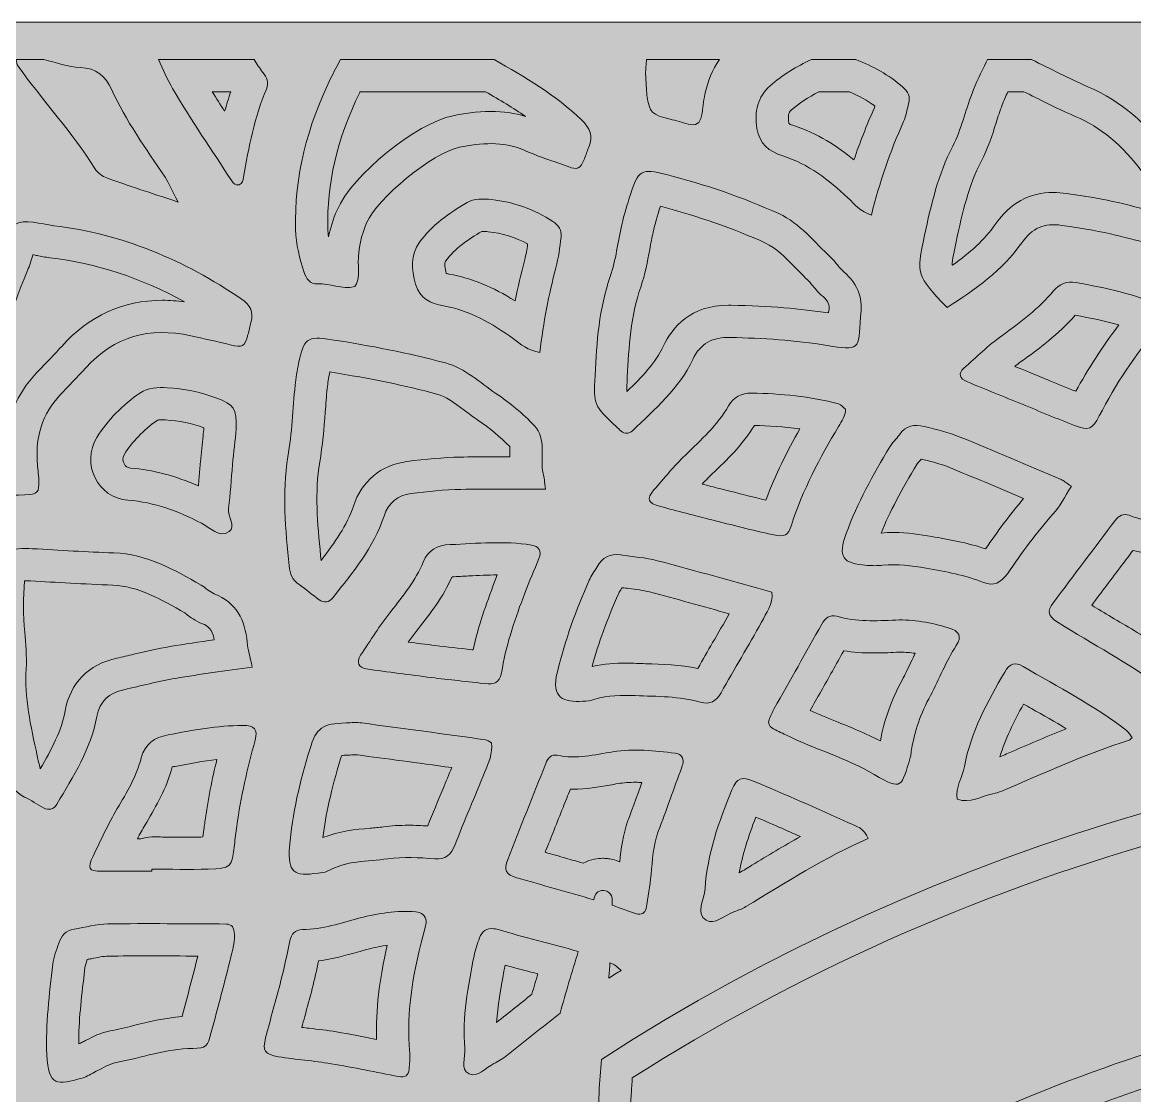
# Model space of a CAD drawing. Extents: x 140 to 2861, y -2860 to -140.
# Drawn here: x 651 to 1202, y -672 to -140 of the extents above; entities that cross this region are included whole.
import ezdxf

# ---------------------------------------------------------------- set-up
doc = ezdxf.new("R2010")
doc.units = 0
doc.header["$MEASUREMENT"] = 0
doc.layers.add('Layer 1', color=7, linetype='Continuous')

# ---------------------------------------------------------------- blocks, each defined once
blk = doc.blocks.new('block 3')
at = {"layer": 'Layer 1', "lineweight": 0}
blk.add_lwpolyline([(140.32, -139.6), (140.32, -2859.85), (2860.58, -2859.85), (2860.58, -139.6), (140.32, -139.6)], dxfattribs=at)
for points, knots in [([(744.94, -174.1), (744.94, -174.1), (754.14, -174.1), (754.14, -174.1), (753, -177.31), (751.99, -180.54), (751.07, -183.75), (749, -180.55), (746.95, -177.33), (744.94, -174.1)], [0, 0, 0, 0, 1, 1, 1, 2, 2, 2, 3, 3, 3, 3]), ([(818.22, -174.1), (818.22, -174.1), (880.47, -174.1), (880.47, -174.1), (887.51, -178.14), (894.16, -182.09), (900.35, -186.31), (894.95, -184.64), (889.28, -183.82), (883.14, -183.82), (876.01, -183.82), (869.38, -184.95), (864.4, -185.94), (846.08, -189.57), (814.32, -215.4), (806.8, -232.78), (804.9, -237.16), (803.5, -241.58), (802.59, -246.01), (802.41, -244.68), (802.29, -243.34), (802.25, -241.99), (801.61, -219.87), (806.77, -197.79), (818.04, -174.47), (818.1, -174.34), (818.16, -174.22), (818.22, -174.1)], [0, 0, 0, 0, 1, 1, 1, 2, 2, 2, 3, 3, 3, 4, 4, 4, 5, 5, 5, 6, 6, 6, 7, 7, 7, 8, 8, 8, 9, 9, 9, 9]), ([(1060.98, -174.1), (1065.94, -176.21), (1070.04, -178.5), (1073.57, -181.13), (1073.44, -181.66), (1073.32, -182.12), (1073.24, -182.33), (1069.46, -190.73), (1066.09, -199.28), (1063.17, -207.91), (1055.19, -201.29), (1045.2, -194.64), (1032.82, -190.69), (1031.79, -190.37), (1031.19, -190.07), (1030.89, -189.9), (1030.88, -189.86), (1030.87, -189.82), (1030.87, -189.78), (1030.11, -184.93), (1031.48, -183.72), (1032.21, -183.08), (1035.96, -179.78), (1040.41, -176.83), (1045.76, -174.1), (1045.76, -174.1), (1060.98, -174.1), (1060.98, -174.1)], [0, 0, 0, 0, 1, 1, 1, 2, 2, 2, 3, 3, 3, 4, 4, 4, 5, 5, 5, 6, 6, 6, 7, 7, 7, 8, 8, 8, 9, 9, 9, 9]), ([(1136.71, -180.63), (1137.55, -178.45), (1138.49, -176.26), (1139.49, -174.1), (1139.49, -174.1), (1147.53, -174.1), (1147.53, -174.1), (1149.77, -175.19), (1152.03, -176.32), (1154.38, -177.49), (1160.35, -180.48), (1166.52, -183.56), (1173, -186.31), (1185.66, -191.67), (1196.32, -200.55), (1206.53, -214.25), (1212.08, -221.69), (1216.09, -227.07), (1216.61, -229.5), (1216.83, -230.54), (1216.68, -232.35), (1216.29, -234.71), (1209.06, -232.76), (1201.65, -230.8), (1194.19, -229.05), (1187, -227.36), (1179.88, -226.27), (1172.98, -225.22), (1171.53, -225), (1170.07, -224.78), (1168.62, -224.55), (1166.4, -224.2), (1164.22, -224.02), (1162.13, -224.02), (1150.33, -224.02), (1140.62, -229.36), (1133.28, -239.89), (1127.94, -247.54), (1120.84, -253.86), (1112.08, -260.09), (1112, -259.98), (1111.94, -259.88), (1111.88, -259.78), (1111.89, -257.92), (1112.99, -252.76), (1113.88, -248.56), (1117.02, -233.78), (1120.13, -220.56), (1126.42, -208.41), (1129.7, -202.06), (1131.73, -195.71), (1133.69, -189.57), (1134.7, -186.4), (1135.65, -183.41), (1136.71, -180.63)], [0, 0, 0, 0, 1, 1, 1, 2, 2, 2, 3, 3, 3, 4, 4, 4, 5, 5, 5, 6, 6, 6, 7, 7, 7, 8, 8, 8, 9, 9, 9, 10, 10, 10, 11, 11, 11, 12, 12, 12, 13, 13, 13, 14, 14, 14, 15, 15, 15, 16, 16, 16, 17, 17, 17, 18, 18, 18, 18]), ([(950.77, -315.51), (951.46, -300.8), (952.55, -285.24), (957.45, -270.95), (959.65, -264.56), (960.79, -258.34), (961.89, -252.33), (962.45, -249.28), (962.98, -246.4), (963.62, -243.66), (964.49, -239.91), (965.65, -235.83), (967.24, -230.91), (985.78, -235.74), (1003.29, -241.86), (1019.3, -249.12), (1024.43, -251.45), (1028.98, -256.09), (1034.24, -261.47), (1036.38, -263.66), (1038.6, -265.92), (1040.97, -268.13), (1041.21, -268.36), (1041.79, -269.1), (1042.22, -269.64), (1043.54, -271.31), (1045.35, -273.58), (1047.89, -275.7), (1050.48, -277.85), (1051.24, -279.78), (1050.68, -282.79), (1050.62, -283.13), (1050.57, -283.47), (1050.53, -283.81), (1036.59, -281.61), (1021.57, -280.42), (1002.22, -279.98), (1001.83, -279.97), (1001.43, -279.96), (1001.05, -279.96), (982.18, -279.96), (973.07, -290.93), (968.75, -300.14), (964.83, -308.51), (958.06, -315.6), (950.55, -322.8), (950.51, -321.09), (950.66, -317.94), (950.77, -315.51)], [0, 0, 0, 0, 1, 1, 1, 2, 2, 2, 3, 3, 3, 4, 4, 4, 5, 5, 5, 6, 6, 6, 7, 7, 7, 8, 8, 8, 9, 9, 9, 10, 10, 10, 11, 11, 11, 12, 12, 12, 13, 13, 13, 14, 14, 14, 15, 15, 15, 16, 16, 16, 16]), ([(899.91, -257.26), (898.04, -264.3), (896.47, -271.1), (895.16, -277.86), (884.09, -270.86), (873.52, -266.57), (862.47, -264.53), (861.81, -264.4), (861.31, -264.29), (860.94, -264.18), (860.34, -261.8), (859.92, -259.13), (860.66, -258.11), (865.21, -251.84), (872.17, -247.14), (878.55, -243.36), (878.74, -243.34), (879, -243.33), (879.34, -243.33), (880.04, -243.33), (880.85, -243.38), (881.75, -243.48), (888.73, -244.24), (895.3, -246.29), (901.36, -249.58), (900.97, -252.32), (900.53, -254.91), (899.91, -257.26)], [0, 0, 0, 0, 1, 1, 1, 2, 2, 2, 3, 3, 3, 4, 4, 4, 5, 5, 5, 6, 6, 6, 7, 7, 7, 8, 8, 8, 9, 9, 9, 9]), ([(653.26, -262.79), (654.39, -260.2), (655.13, -257.69), (655.78, -255.48), (655.83, -255.31), (655.88, -255.13), (655.94, -254.94), (656.65, -255.07), (657.39, -255.21), (658.09, -255.35), (660, -255.73), (662.16, -256.15), (664.43, -256.42), (687.35, -259.12), (709.36, -266.32), (731.22, -278.32), (727.45, -277.79), (723.76, -277.52), (720.18, -277.52), (700.67, -277.52), (683.87, -285.21), (670.24, -300.39), (667.98, -302.9), (665.6, -305.36), (663.09, -307.97), (661.3, -309.82), (659.44, -311.74), (657.61, -313.7), (648.02, -323.99), (642.81, -336.29), (642.08, -350.36), (641.33, -347.29), (640.89, -344.95), (640.68, -342.85), (640.29, -338.83), (640.06, -334.75), (639.82, -330.42), (639.73, -328.71), (639.63, -326.99), (639.53, -325.28), (639.48, -304.66), (643.97, -284.21), (653.26, -262.79)], [0, 0, 0, 0, 1, 1, 1, 2, 2, 2, 3, 3, 3, 4, 4, 4, 5, 5, 5, 6, 6, 6, 7, 7, 7, 8, 8, 8, 9, 9, 9, 10, 10, 10, 11, 11, 11, 12, 12, 12, 13, 13, 13, 14, 14, 14, 14]), ([(1173.24, -322.67), (1168.99, -320.99), (1164.74, -319.23), (1160.3, -317.4), (1157.79, -316.36), (1155.28, -315.33), (1152.77, -314.3), (1152.77, -314.3), (1145.65, -311.4), (1142.95, -310.3), (1143.92, -309.53), (1144.89, -308.79), (1145.87, -308.09), (1155.02, -301.54), (1164.61, -294.37), (1172.96, -284.9), (1180.45, -286.33), (1187.71, -287.77), (1194.61, -289.74), (1186.13, -300.97), (1179.07, -311.84), (1173.24, -322.67)], [0, 0, 0, 0, 1, 1, 1, 2, 2, 2, 3, 3, 3, 4, 4, 4, 5, 5, 5, 6, 6, 6, 7, 7, 7, 7]), ([(798.23, -357.83), (799.67, -349.4), (800.31, -341.07), (800.94, -333.02), (801.26, -328.95), (801.55, -325.12), (801.95, -321.28), (802.2, -318.79), (802.62, -316.1), (803.22, -313.09), (823.65, -316.3), (840.57, -319.78), (856.37, -324.03), (860.71, -325.2), (864.92, -328.35), (869.79, -332), (871.98, -333.64), (874.24, -335.33), (876.7, -336.99), (882.51, -340.9), (887.81, -345.31), (892.48, -350.1), (892.58, -351.14), (892.55, -353.02), (892.53, -354.34), (892.52, -354.61), (892.52, -354.88), (892.51, -355.16), (889.89, -355.14), (887.29, -355.13), (884.73, -355.13), (878.18, -355.13), (872.82, -355.19), (867.87, -355.32), (859.59, -355.52), (850.94, -356.24), (841.4, -357.53), (828.59, -359.26), (818.94, -367.31), (814.91, -379.62), (811.77, -389.2), (805.7, -397.82), (798.87, -406.61), (798.87, -406.61), (798.65, -404.24), (798.65, -404.24), (797.12, -388.04), (795.69, -372.73), (798.23, -357.83)], [0, 0, 0, 0, 1, 1, 1, 2, 2, 2, 3, 3, 3, 4, 4, 4, 5, 5, 5, 6, 6, 6, 7, 7, 7, 8, 8, 8, 9, 9, 9, 10, 10, 10, 11, 11, 11, 12, 12, 12, 13, 13, 13, 14, 14, 14, 15, 15, 15, 16, 16, 16, 16]), ([(740.38, -344.69), (739.92, -348.86), (739.45, -353.18), (739.03, -357.61), (738.78, -360.24), (738.59, -362.84), (738.4, -365.36), (738.29, -366.82), (738.19, -368.24), (738.07, -369.64), (726.34, -364.49), (715.44, -361.62), (704.35, -360.72), (702.9, -360.61), (701.82, -359.87), (701.15, -358.55), (700.7, -357.68), (700.13, -355.91), (701.37, -353.86), (705.08, -347.73), (710.6, -342.04), (717.79, -336.94), (718.08, -336.89), (718.63, -336.84), (719.6, -336.84), (720.19, -336.84), (720.87, -336.86), (721.75, -336.9), (728.49, -337.24), (734.9, -338.53), (740.8, -340.75), (740.66, -342.03), (740.52, -343.35), (740.38, -344.69)], [0, 0, 0, 0, 1, 1, 1, 2, 2, 2, 3, 3, 3, 4, 4, 4, 5, 5, 5, 6, 6, 6, 7, 7, 7, 8, 8, 8, 9, 9, 9, 10, 10, 10, 11, 11, 11, 11]), ([(1019.54, -376.63), (1013.56, -375.22), (1007.55, -373.69), (1001.68, -372.2), (1001.68, -372.2), (996.59, -370.92), (996.59, -370.92), (993.71, -370.19), (990.79, -369.44), (987.89, -368.68), (988.82, -367.7), (989.77, -366.74), (990.73, -365.82), (990.73, -365.82), (992.94, -363.68), (992.94, -363.68), (1000.27, -356.62), (1007.84, -349.33), (1013.87, -339.56), (1020.53, -339.77), (1028.29, -340.21), (1036.35, -341.33), (1030.17, -352.29), (1024.22, -363.98), (1019.54, -376.63)], [0, 0, 0, 0, 1, 1, 1, 2, 2, 2, 3, 3, 3, 4, 4, 4, 5, 5, 5, 6, 6, 6, 7, 7, 7, 8, 8, 8, 8]), ([(1095.77, -357.24), (1096.04, -356.93), (1096.32, -356.61), (1096.61, -356.25), (1097.09, -356.38), (1097.56, -356.5), (1098.03, -356.62), (1102.35, -357.73), (1106.43, -358.77), (1109.91, -360.19), (1122.4, -365.24), (1135.05, -370.64), (1147.35, -375.91), (1140.35, -383.98), (1134.28, -392.48), (1128.43, -400.8), (1119.24, -397.75), (1110.03, -396.14), (1101.75, -394.68), (1096.24, -393.72), (1089.77, -392.68), (1082.83, -392.68), (1080.73, -392.68), (1078.66, -392.78), (1076.65, -392.97), (1081, -382.42), (1086.79, -371.37), (1094.57, -358.7), (1094.75, -358.44), (1095.34, -357.75), (1095.77, -357.24)], [0, 0, 0, 0, 1, 1, 1, 2, 2, 2, 3, 3, 3, 4, 4, 4, 5, 5, 5, 6, 6, 6, 7, 7, 7, 8, 8, 8, 9, 9, 9, 10, 10, 10, 10]), ([(1195.98, -409.07), (1197.86, -406.57), (1199.75, -404.08), (1201.63, -401.58), (1209.82, -403.77), (1217.84, -404.76), (1225.65, -405.72), (1226.89, -405.88), (1228.14, -406.03), (1229.38, -406.19), (1231.79, -406.49), (1234.22, -406.98), (1236.61, -407.63), (1235.9, -408.72), (1235.2, -409.81), (1234.5, -410.88), (1232.57, -413.86), (1230.75, -416.67), (1228.86, -419.23), (1222.32, -428.04), (1217.34, -437.66), (1213.64, -448.58), (1206.1, -443.58), (1198.42, -439.06), (1190.92, -434.64), (1187.56, -432.66), (1184.31, -430.74), (1181.11, -428.81), (1186.08, -422.18), (1191.09, -415.54), (1195.98, -409.07)], [0, 0, 0, 0, 1, 1, 1, 2, 2, 2, 3, 3, 3, 4, 4, 4, 5, 5, 5, 6, 6, 6, 7, 7, 7, 8, 8, 8, 9, 9, 9, 10, 10, 10, 10]), ([(842.13, -447.06), (843.41, -445.25), (844.71, -443.5), (846.04, -441.79), (846.04, -441.79), (847.14, -440.4), (847.14, -440.4), (853.17, -432.73), (859.4, -424.8), (863.84, -414.66), (866.6, -414.56), (869.35, -414.42), (872.11, -414.27), (877.03, -414.02), (881.68, -413.78), (886.27, -413.75), (885.81, -414.9), (885.36, -416.06), (884.92, -417.23), (880.77, -428.35), (876.83, -439.33), (874.3, -450.91), (874.12, -450.89), (873.94, -450.87), (873.75, -450.85), (867.12, -450.12), (861.39, -449.5), (855.59, -448.78), (850.93, -448.2), (846.45, -447.62), (842.13, -447.06)], [0, 0, 0, 0, 1, 1, 1, 2, 2, 2, 3, 3, 3, 4, 4, 4, 5, 5, 5, 6, 6, 6, 7, 7, 7, 8, 8, 8, 9, 9, 9, 10, 10, 10, 10]), ([(706.07, -453.1), (703.15, -453.79), (700.4, -454.44), (697.61, -455.04), (683.54, -458.12), (674.43, -467.38), (671.96, -481.12), (670.18, -491.01), (665.21, -500.3), (659.6, -509.93), (659.58, -509.92), (659.56, -509.91), (659.54, -509.9), (659.52, -509.84), (659.51, -509.78), (659.49, -509.71), (659.05, -507.66), (658.59, -505.61), (658.14, -503.56), (654.82, -488.58), (651.68, -474.44), (652.6, -460.39), (653.02, -453.96), (652.41, -447.76), (651.88, -442.29), (651.05, -433.78), (651.26, -424.89), (651.73, -416.64), (651.73, -416.64), (652.3, -416.64), (652.3, -416.64), (653.1, -416.64), (653.95, -416.66), (654.83, -416.72), (667.31, -417.45), (681.45, -418.29), (695.56, -418.81), (708.12, -419.28), (719.89, -426.04), (731.28, -432.59), (731.48, -432.73), (731.89, -433.05), (732.2, -433.29), (733.9, -434.61), (736.46, -436.6), (740.01, -437.99), (742.71, -439.04), (744.91, -440.37), (745.94, -445.94), (738.47, -446.98), (731.28, -448.03), (724.01, -449.28), (717.83, -450.34), (711.85, -451.75), (706.07, -453.1)], [0, 0, 0, 0, 1, 1, 1, 2, 2, 2, 3, 3, 3, 4, 4, 4, 5, 5, 5, 6, 6, 6, 7, 7, 7, 8, 8, 8, 9, 9, 9, 10, 10, 10, 11, 11, 11, 12, 12, 12, 13, 13, 13, 14, 14, 14, 15, 15, 15, 16, 16, 16, 17, 17, 17, 18, 18, 18, 18]), ([(946.52, -422.82), (946.73, -422.35), (947.36, -421.35), (947.92, -420.46), (948, -420.33), (948.08, -420.21), (948.16, -420.08), (949.28, -420.23), (950.39, -420.37), (951.48, -420.5), (955.21, -420.96), (958.74, -421.4), (961.72, -422.18), (974.91, -425.65), (988.31, -429.4), (1001.31, -433.04), (998.63, -437.83), (995.84, -442.65), (993.12, -447.33), (990.7, -451.5), (988.22, -455.77), (985.77, -460.11), (976.81, -458.28), (968.19, -458.03), (959.8, -457.78), (958.32, -457.74), (956.83, -457.69), (955.34, -457.64), (953.59, -457.57), (951.51, -457.51), (949.34, -457.51), (945.31, -457.51), (939.52, -457.71), (933.28, -459.23), (936.49, -447.66), (940.85, -435.68), (946.52, -422.82)], [0, 0, 0, 0, 1, 1, 1, 2, 2, 2, 3, 3, 3, 4, 4, 4, 5, 5, 5, 6, 6, 6, 7, 7, 7, 8, 8, 8, 9, 9, 9, 10, 10, 10, 11, 11, 11, 12, 12, 12, 12]), ([(1091.49, -457.01), (1090, -460.16), (1088.59, -463.13), (1087.08, -465.91), (1081.78, -475.66), (1078.24, -485.58), (1076.29, -496.13), (1068.86, -492.24), (1061.32, -489.22), (1054, -486.27), (1049.65, -484.53), (1045.47, -482.85), (1041.45, -481.05), (1043.26, -477.84), (1045.07, -474.63), (1046.88, -471.43), (1050.58, -464.86), (1054.38, -458.12), (1058.14, -451.39), (1062.63, -452.12), (1067.47, -452.47), (1072.91, -452.47), (1076.8, -452.47), (1080.59, -452.3), (1084.27, -452.14), (1084.27, -452.14), (1084.65, -452.12), (1084.65, -452.12), (1085.25, -452.1), (1085.85, -452.08), (1086.45, -452.08), (1088.7, -452.08), (1091.05, -452.26), (1093.58, -452.62), (1092.87, -454.1), (1092.18, -455.56), (1091.49, -457.01)], [0, 0, 0, 0, 1, 1, 1, 2, 2, 2, 3, 3, 3, 4, 4, 4, 5, 5, 5, 6, 6, 6, 7, 7, 7, 8, 8, 8, 9, 9, 9, 10, 10, 10, 11, 11, 11, 12, 12, 12, 12]), ([(1142.1, -501.16), (1139.94, -502.1), (1137.77, -503.03), (1135.61, -503.96), (1138.24, -495.13), (1142.43, -486.62), (1147.36, -477.78), (1148.67, -478.53), (1149.98, -479.27), (1151.27, -480.01), (1157.18, -483.37), (1162.94, -486.65), (1168.52, -490.03), (1159.54, -493.62), (1150.75, -497.43), (1142.1, -501.16)], [0, 0, 0, 0, 1, 1, 1, 2, 2, 2, 3, 3, 3, 4, 4, 4, 5, 5, 5, 5]), ([(741.27, -536.28), (741.15, -537.22), (741.01, -538.16), (740.88, -539.11), (740.67, -540.61), (740.45, -542.15), (740.26, -543.75), (737.8, -543.79), (735.15, -543.8), (732.08, -543.8), (729.24, -543.8), (726.4, -543.79), (723.56, -543.77), (720.67, -543.76), (717.78, -543.74), (714.88, -543.74), (713, -543.74), (711.2, -544.07), (709.52, -544.66), (709.52, -544.66), (707.79, -544.66), (707.79, -544.66), (709.02, -542.3), (710.28, -539.99), (711.6, -537.74), (711.6, -537.74), (712.42, -536.35), (712.42, -536.35), (717.04, -528.49), (722.26, -519.6), (725.07, -509.02), (725.3, -508.95), (725.58, -508.89), (725.93, -508.82), (725.93, -508.82), (726.58, -508.7), (726.58, -508.7), (733.66, -507.37), (740.5, -506.09), (747.21, -505.28), (744.93, -514.68), (742.71, -525.31), (741.27, -536.28)], [0, 0, 0, 0, 1, 1, 1, 2, 2, 2, 3, 3, 3, 4, 4, 4, 5, 5, 5, 6, 6, 6, 7, 7, 7, 8, 8, 8, 9, 9, 9, 10, 10, 10, 11, 11, 11, 12, 12, 12, 13, 13, 13, 14, 14, 14, 14]), ([(808.59, -504.93), (808.78, -504.29), (808.96, -503.75), (809.11, -503.31), (809.83, -503.25), (810.77, -503.19), (812, -503.14), (812, -503.14), (813.21, -503.08), (813.21, -503.08), (814.19, -503.04), (815.12, -503), (815.89, -503), (816.53, -503), (816.86, -503.03), (817.01, -503.05), (831.07, -504.9), (846.18, -506.93), (863.72, -509.35), (862.29, -512.83), (860.82, -516.34), (859.39, -519.76), (856.87, -525.79), (854.27, -531.99), (851.82, -538.28), (848.77, -538.08), (845.48, -537.92), (842.15, -537.92), (837.77, -537.92), (833.75, -538.18), (829.86, -538.7), (827.76, -538.98), (825.53, -539.18), (823.18, -539.39), (815.96, -540.03), (807.96, -540.75), (799.79, -544.06), (801.13, -532.71), (803.91, -520.36), (808.59, -504.93)], [0, 0, 0, 0, 1, 1, 1, 2, 2, 2, 3, 3, 3, 4, 4, 4, 5, 5, 5, 6, 6, 6, 7, 7, 7, 8, 8, 8, 9, 9, 9, 10, 10, 10, 11, 11, 11, 12, 12, 12, 13, 13, 13, 13]), ([(2049.87, -783.5), (2048.63, -782.54), (2047.4, -781.6), (2046.16, -780.67), (1996.68, -743.11), (1942.47, -710.81), (1885.03, -684.65), (1829.16, -659.2), (1769.88, -639.4), (1708.83, -625.8), (1648.81, -612.42), (1586.85, -604.99), (1524.68, -603.7), (1518.16, -603.56), (1511.54, -603.49), (1505.01, -603.49), (1447.39, -603.49), (1389.5, -608.77), (1332.95, -619.17), (1269.26, -630.88), (1206.98, -649.14), (1147.82, -673.42), (1087.3, -698.27), (1029.86, -729.53), (977.09, -766.31), (968.59, -772.24), (960.09, -778.41), (951.68, -784.74), (949.33, -780.41), (948.04, -776.18), (948.18, -771.76), (949.29, -740.57), (950.89, -708.79), (952.45, -678.06), (952.45, -678.06), (952.78, -671.37), (952.78, -671.37), (952.91, -668.78), (953.08, -666.09), (953.27, -663.23), (1115.72, -559.96), (1306.37, -505.43), (1505.19, -505.43), (1702.16, -505.43), (1889.49, -559.25), (2047.48, -661.14), (2047.73, -664.56), (2047.95, -667.98), (2048.12, -671.37), (2048.12, -671.37), (2048.47, -678.22), (2048.47, -678.22), (2050.01, -708.9), (2051.61, -740.62), (2052.72, -771.72), (2052.85, -775.74), (2051.8, -779.59), (2049.87, -783.5)], [0, 0, 0, 0, 1, 1, 1, 2, 2, 2, 3, 3, 3, 4, 4, 4, 5, 5, 5, 6, 6, 6, 7, 7, 7, 8, 8, 8, 9, 9, 9, 10, 10, 10, 11, 11, 11, 12, 12, 12, 13, 13, 13, 14, 14, 14, 15, 15, 15, 16, 16, 16, 17, 17, 17, 18, 18, 18, 19, 19, 19, 19]), ([(955.01, -516.62), (956.01, -516.62), (957.02, -516.64), (958.03, -516.68), (956.46, -521), (951.13, -535.57), (951.13, -535.57), (948.52, -542.71), (947.66, -549.72), (947.06, -556.06), (944.58, -555.03), (942.31, -554.63), (940.95, -554.47), (940.1, -554.37), (939.24, -554.32), (938.4, -554.32), (936.6, -554.32), (932.76, -554.61), (928.86, -556.7), (926, -555.88), (923.14, -555.07), (920.28, -554.26), (916.91, -553.3), (913.49, -552.33), (910.06, -551.35), (913.01, -543.87), (916, -536.38), (918.92, -529.07), (920.12, -526.05), (921.32, -523.03), (922.53, -520.01), (922.98, -520.02), (923.43, -520.03), (923.89, -520.03), (930.45, -520.03), (936.58, -518.95), (942, -518), (943.41, -517.75), (944.82, -517.5), (946.23, -517.27), (948.95, -516.84), (951.82, -516.62), (955.01, -516.62)], [0, 0, 0, 0, 1, 1, 1, 2, 2, 2, 3, 3, 3, 4, 4, 4, 5, 5, 5, 6, 6, 6, 7, 7, 7, 8, 8, 8, 9, 9, 9, 10, 10, 10, 11, 11, 11, 12, 12, 12, 13, 13, 13, 14, 14, 14, 14]), ([(1006.34, -561.56), (1007.85, -552.68), (1010.71, -543.7), (1014.51, -533.88), (1022.47, -537.29), (1029.79, -540.47), (1036.66, -543.5), (1028.44, -548.13), (1020.46, -552.98), (1012.61, -557.76), (1010.53, -559.03), (1008.44, -560.3), (1006.34, -561.56)], [0, 0, 0, 0, 1, 1, 1, 2, 2, 2, 3, 3, 3, 4, 4, 4, 4]), ([(790.81, -632.71), (792.05, -628.21), (793.33, -623.57), (794.52, -618.9), (795.69, -614.29), (796.71, -609.67), (797.67, -605.14), (804.61, -604.27), (811.02, -602.49), (816.85, -600.88), (818.67, -600.37), (820.49, -599.87), (822.33, -599.4), (825.68, -598.53), (828.81, -597.87), (831.75, -597.42), (827.7, -614.67), (826, -629.67), (826.44, -644.12), (819.91, -642.82), (813.24, -641.54), (806.56, -640.42), (801.93, -639.64), (797.4, -639.12), (793.02, -638.62), (791.76, -638.48), (790.52, -638.34), (789.3, -638.19), (789.79, -636.39), (790.3, -634.57), (790.81, -632.71)], [0, 0, 0, 0, 1, 1, 1, 2, 2, 2, 3, 3, 3, 4, 4, 4, 5, 5, 5, 6, 6, 6, 7, 7, 7, 8, 8, 8, 9, 9, 9, 10, 10, 10, 10]), ([(730.18, -631.91), (730.18, -631.91), (729.93, -632.83), (729.93, -632.83), (721.21, -633.48), (713.1, -635.49), (705.8, -637.3), (701.79, -638.3), (697.99, -639.24), (694.28, -639.93), (689.46, -640.83), (685.55, -642.89), (682.7, -644.39), (681.92, -644.8), (681.17, -645.2), (680.57, -645.48), (679.91, -645.79), (679.3, -646.1), (678.73, -646.4), (678.61, -635.18), (679.98, -623.76), (681.42, -611.75), (681.42, -611.75), (681.78, -608.7), (681.78, -608.7), (681.91, -607.66), (682.38, -606.14), (682.92, -604.53), (683.61, -604.4), (684.28, -604.26), (684.95, -604.13), (688.1, -603.49), (691.08, -602.89), (693.4, -602.86), (699.68, -602.77), (706.42, -602.73), (714, -602.73), (721.89, -602.73), (729.92, -602.77), (737.76, -602.83), (735.34, -612.54), (732.72, -622.37), (730.18, -631.91)], [0, 0, 0, 0, 1, 1, 1, 2, 2, 2, 3, 3, 3, 4, 4, 4, 5, 5, 5, 6, 6, 6, 7, 7, 7, 8, 8, 8, 9, 9, 9, 10, 10, 10, 11, 11, 11, 12, 12, 12, 13, 13, 13, 14, 14, 14, 14]), ([(906.41, -611.61), (905.44, -614.9), (904.45, -618.31), (903.46, -621.76), (900.62, -624.01), (897.81, -626.27), (895.07, -628.47), (892.08, -630.88), (889.02, -633.34), (885.96, -635.77), (886.42, -627.57), (887.99, -619.13), (889.61, -610.37), (889.8, -609.35), (889.99, -608.33), (890.17, -607.31), (894.5, -608.52), (898.8, -609.64), (903.01, -610.73), (904.16, -611.03), (905.29, -611.32), (906.41, -611.61)], [0, 0, 0, 0, 1, 1, 1, 2, 2, 2, 3, 3, 3, 4, 4, 4, 5, 5, 5, 6, 6, 6, 7, 7, 7, 7])]:
    blk.add_open_spline(points, degree=3, knots=knots, dxfattribs=at)
blk = doc.blocks.new('block 5')
at = {"layer": 'Layer 1', "lineweight": 0}
blk.add_lwpolyline([(140.32, -139.6), (140.32, -2859.85), (2860.58, -2859.85), (2860.58, -139.6), (140.32, -139.6)], dxfattribs=at)
for points, knots in [([(661.39, -158.1), (667.4, -159.49), (673.34, -161.77), (679.37, -162), (687.43, -162.31), (692.07, -166.57), (694.9, -172.83), (702, -188.48), (712.06, -202.23), (721.49, -216.42), (723.46, -219.38), (724.83, -222.74), (727.98, -228.79), (713.91, -224.09), (703.18, -220.67), (692.61, -216.85), (690.34, -216.04), (687.99, -214.17), (686.71, -212.14), (675.42, -194.14), (660.93, -178.58), (648.63, -161.37), (648, -160.48), (647.82, -159.27), (647.57, -158.1), (647.57, -158.1), (661.39, -158.1), (661.39, -158.1)], [0, 0, 0, 0, 1, 1, 1, 2, 2, 2, 3, 3, 3, 4, 4, 4, 5, 5, 5, 6, 6, 6, 7, 7, 7, 8, 8, 8, 9, 9, 9, 9]), ([(765.69, -158.1), (767.06, -160.27), (768.43, -162.43), (770, -164.45), (772.06, -167.09), (773.23, -169.42), (771.77, -172.87), (765.88, -186.82), (762.96, -201.58), (760.4, -216.43), (760.15, -217.88), (760.1, -219.69), (758.21, -220.19), (756.48, -220.66), (755.4, -219.58), (754.56, -218.28), (744.73, -203.05), (734.39, -188.12), (725.28, -172.47), (722.61, -167.89), (720.39, -163.03), (718.32, -158.1), (718.32, -158.1), (765.69, -158.1), (765.69, -158.1)], [0, 0, 0, 0, 1, 1, 1, 2, 2, 2, 3, 3, 3, 4, 4, 4, 5, 5, 5, 6, 6, 6, 7, 7, 7, 8, 8, 8, 8]), ([(803.63, -167.51), (805.17, -164.31), (806.86, -161.19), (808.6, -158.1), (808.6, -158.1), (884.71, -158.1), (884.71, -158.1), (899.98, -166.77), (915.12, -175.62), (927.99, -188), (932.4, -192.25), (934.07, -196.01), (931.68, -201.55), (930.86, -203.45), (930.28, -205.46), (929.49, -207.37), (927.44, -212.36), (926.08, -212.96), (921.39, -211.21), (914.12, -208.5), (906.67, -206.18), (899.58, -203.08), (888.98, -198.43), (878.18, -199.52), (867.51, -201.63), (854.3, -204.25), (826.74, -226.97), (821.48, -239.13), (818.81, -245.31), (817.24, -251.87), (817.35, -258.76), (817.42, -262.81), (818.14, -267.07), (815.62, -270.73), (809.2, -272.36), (803.3, -268.95), (797.03, -269.41), (793.53, -269.67), (791.48, -266.73), (790.49, -263.67), (788.26, -256.79), (786.48, -249.86), (786.26, -242.46), (785.49, -215.91), (792.21, -191.14), (803.63, -167.51)], [0, 0, 0, 0, 1, 1, 1, 2, 2, 2, 3, 3, 3, 4, 4, 4, 5, 5, 5, 6, 6, 6, 7, 7, 7, 8, 8, 8, 9, 9, 9, 10, 10, 10, 11, 11, 11, 12, 12, 12, 13, 13, 13, 14, 14, 14, 15, 15, 15, 15]), ([(960.33, -158.1), (960.33, -158.1), (996.46, -158.1), (996.46, -158.1), (992.99, -163.09), (990.72, -168.89), (989.27, -175.21), (988.46, -178.73), (988.29, -182.4), (987.61, -185.96), (986.86, -189.92), (984.97, -191.06), (980.96, -190.1), (977.95, -189.38), (975.01, -188.34), (971.98, -187.65), (962.9, -185.58), (961.75, -184.46), (960.55, -175.85), (960.34, -174.32), (960.3, -172.75), (960.19, -171.2), (960.06, -169.13), (959.95, -167.06), (959.84, -165.21), (959.94, -162.82), (960.11, -160.45), (960.33, -158.1)], [0, 0, 0, 0, 1, 1, 1, 2, 2, 2, 3, 3, 3, 4, 4, 4, 5, 5, 5, 6, 6, 6, 7, 7, 7, 8, 8, 8, 9, 9, 9, 9]), ([(1021.65, -171.06), (1027.73, -165.71), (1034.73, -161.52), (1042.07, -158.1), (1042.07, -158.1), (1064.12, -158.1), (1064.12, -158.1), (1072.56, -161.4), (1080.56, -165.65), (1087.43, -171.81), (1089.91, -174.03), (1091.35, -176.5), (1090.32, -179.96), (1089.44, -182.93), (1089.08, -186.11), (1087.83, -188.9), (1081.13, -203.78), (1075.78, -219.14), (1071.88, -235.22), (1066.4, -233.6), (1063.47, -229.84), (1060.19, -226.71), (1050.75, -217.73), (1040.58, -209.96), (1027.96, -205.94), (1021.13, -203.76), (1016.25, -199.85), (1015.06, -192.26), (1013.77, -184.05), (1015.38, -176.57), (1021.65, -171.06)], [0, 0, 0, 0, 1, 1, 1, 2, 2, 2, 3, 3, 3, 4, 4, 4, 5, 5, 5, 6, 6, 6, 7, 7, 7, 8, 8, 8, 9, 9, 9, 10, 10, 10, 10]), ([(1098.23, -245.24), (1101.45, -230.09), (1104.95, -215.08), (1112.2, -201.06), (1116.43, -192.89), (1118.45, -183.58), (1121.78, -174.91), (1123.81, -169.61), (1126.28, -164.47), (1128.83, -159.39), (1129.06, -158.93), (1129.29, -158.5), (1129.51, -158.1), (1129.51, -158.1), (1151.17, -158.1), (1151.17, -158.1), (1151.21, -158.11), (1151.25, -158.13), (1151.29, -158.15), (1160.63, -162.57), (1169.73, -167.55), (1179.24, -171.57), (1195.97, -178.66), (1208.64, -190.31), (1219.36, -204.68), (1234.81, -225.4), (1235.06, -225.74), (1229.1, -251.16), (1228.88, -252.11), (1228.16, -252.94), (1227.43, -254.28), (1215.22, -251.05), (1202.95, -247.54), (1190.53, -244.62), (1182.51, -242.74), (1174.3, -241.63), (1166.14, -240.36), (1157.77, -239.04), (1151.62, -241.56), (1146.4, -249.05), (1136.83, -262.75), (1123.3, -272.31), (1109.38, -281.1), (1094.19, -264.97), (1094.04, -264.94), (1098.23, -245.24)], [0, 0, 0, 0, 1, 1, 1, 2, 2, 2, 3, 3, 3, 4, 4, 4, 5, 5, 5, 6, 6, 6, 7, 7, 7, 8, 8, 8, 9, 9, 9, 10, 10, 10, 11, 11, 11, 12, 12, 12, 13, 13, 13, 14, 14, 14, 15, 15, 15, 15]), ([(934.79, -314.76), (935.57, -298.18), (936.84, -281.72), (942.32, -265.75), (945.16, -257.49), (946.04, -248.58), (948.03, -240.02), (949.21, -234.98), (950.71, -229.99), (952.31, -225.07), (956.23, -213.07), (957.67, -211.93), (970.19, -215.15), (989.28, -220.05), (1007.95, -226.41), (1025.91, -234.55), (1036.48, -239.35), (1043.62, -248.71), (1051.92, -256.46), (1054.18, -258.57), (1055.77, -261.44), (1058.13, -263.4), (1065.67, -269.68), (1067.89, -277.66), (1066.42, -285.68), (1065.78, -302.33), (1065.74, -302.55), (1049.88, -299.91), (1033.96, -297.27), (1017.95, -296.34), (1001.85, -295.97), (993.22, -295.77), (987.11, -298.68), (983.24, -306.93), (976.48, -321.33), (964.49, -331.52), (953.29, -342.27), (951.61, -343.88), (949.58, -343.83), (947.71, -342.39), (946.9, -341.76), (946.18, -340.99), (945.43, -340.28), (934.21, -329.75), (934.08, -329.74), (934.79, -314.76)], [0, 0, 0, 0, 1, 1, 1, 2, 2, 2, 3, 3, 3, 4, 4, 4, 5, 5, 5, 6, 6, 6, 7, 7, 7, 8, 8, 8, 9, 9, 9, 10, 10, 10, 11, 11, 11, 12, 12, 12, 13, 13, 13, 14, 14, 14, 15, 15, 15, 15]), ([(917.94, -246.14), (917.29, -251.24), (916.69, -256.41), (915.38, -261.36), (911.81, -274.8), (909.11, -288.39), (907.46, -303.46), (901.53, -302.36), (897.95, -299.36), (894.27, -296.64), (883.77, -288.89), (872.61, -282.67), (859.56, -280.26), (853.27, -279.1), (847.79, -276.61), (845.81, -269.54), (843.78, -262.29), (843.12, -255.03), (847.71, -248.71), (853.88, -240.23), (862.49, -234.21), (871.38, -229.01), (874.62, -227.11), (879.5, -227.14), (883.49, -227.57), (894.39, -228.77), (904.58, -232.37), (913.83, -238.4), (916.64, -240.24), (918.38, -242.76), (917.94, -246.14)], [0, 0, 0, 0, 1, 1, 1, 2, 2, 2, 3, 3, 3, 4, 4, 4, 5, 5, 5, 6, 6, 6, 7, 7, 7, 8, 8, 8, 9, 9, 9, 10, 10, 10, 10]), ([(764.09, -288.51), (763.54, -290.5), (763.16, -292.55), (762.63, -294.55), (761, -300.65), (760.16, -301.07), (753.88, -299.58), (747.34, -298.03), (740.79, -296.53), (734.23, -295.11), (713.89, -290.69), (696.32, -295.29), (682.14, -311.08), (677.99, -315.7), (673.55, -320.07), (669.31, -324.62), (660.67, -333.88), (657.3, -344.97), (658.12, -357.45), (658.32, -360.56), (658.76, -363.64), (658.9, -366.75), (659.17, -372.91), (658.28, -373.79), (651.99, -374.08), (633.83, -374.92), (631.36, -373.09), (626.78, -355.09), (625.88, -351.59), (625.11, -348.01), (624.76, -344.42), (624.15, -338.23), (623.92, -332.01), (623.53, -325.81), (623.4, -301.54), (629, -278.53), (638.59, -256.43), (641.03, -250.78), (641.47, -243.06), (646.62, -240.08), (652.29, -236.79), (659.76, -239.76), (666.31, -240.53), (700.42, -244.55), (731.05, -257.63), (759.33, -276.83), (764.01, -280.01), (765.51, -283.37), (764.09, -288.51)], [0, 0, 0, 0, 1, 1, 1, 2, 2, 2, 3, 3, 3, 4, 4, 4, 5, 5, 5, 6, 6, 6, 7, 7, 7, 8, 8, 8, 9, 9, 9, 10, 10, 10, 11, 11, 11, 12, 12, 12, 13, 13, 13, 14, 14, 14, 15, 15, 15, 16, 16, 16, 16]), ([(1213.92, -291.01), (1202.85, -304.72), (1192.86, -319.13), (1184.9, -334.91), (1181.54, -341.58), (1179.75, -342.28), (1172.61, -339.58), (1163.91, -336.29), (1155.35, -332.63), (1146.73, -329.12), (1137.64, -325.42), (1128.55, -321.72), (1119.47, -317.99), (1115.46, -316.34), (1114.74, -313.81), (1117.7, -311.2), (1123.89, -305.71), (1129.86, -299.88), (1136.56, -295.08), (1145.85, -288.43), (1154.86, -281.62), (1162.25, -272.81), (1165.08, -269.43), (1168.85, -267.83), (1173.33, -268.68), (1188.06, -271.48), (1202.79, -274.27), (1216.44, -280.87), (1217.23, -281.25), (1217.68, -282.31), (1218.33, -283.09), (1218.24, -286.47), (1215.84, -288.63), (1213.92, -291.01)], [0, 0, 0, 0, 1, 1, 1, 2, 2, 2, 3, 3, 3, 4, 4, 4, 5, 5, 5, 6, 6, 6, 7, 7, 7, 8, 8, 8, 9, 9, 9, 10, 10, 10, 11, 11, 11, 11]), ([(782.46, -355.14), (784.45, -343.45), (784.82, -331.48), (786.03, -319.65), (786.4, -316.05), (787.01, -312.46), (787.74, -308.92), (790.31, -296.51), (791.61, -295.1), (804.29, -297.06), (823.19, -300), (842, -303.6), (860.53, -308.58), (870.46, -311.25), (877.56, -318.28), (885.64, -323.72), (892.47, -328.32), (898.96, -333.72), (904.65, -339.67), (910.96, -346.27), (907.23, -355.52), (909.09, -363.4), (909.56, -365.38), (909.7, -367.44), (910.24, -371.22), (895.09, -371.22), (881.67, -370.98), (868.26, -371.31), (860.01, -371.51), (851.73, -372.28), (843.54, -373.39), (837, -374.27), (832.35, -377.77), (830.12, -384.59), (825.03, -400.15), (814.59, -412.48), (804.69, -425.09), (802.85, -427.44), (800.4, -427.83), (797.92, -426.03), (794.58, -423.59), (791.39, -420.93), (788.02, -418.52), (784.8, -416.23), (783.41, -413.15), (783.05, -409.32), (781.38, -391.28), (779.35, -373.33), (782.46, -355.14)], [0, 0, 0, 0, 1, 1, 1, 2, 2, 2, 3, 3, 3, 4, 4, 4, 5, 5, 5, 6, 6, 6, 7, 7, 7, 8, 8, 8, 9, 9, 9, 10, 10, 10, 11, 11, 11, 12, 12, 12, 13, 13, 13, 14, 14, 14, 15, 15, 15, 16, 16, 16, 16]), ([(753.32, -392.29), (748.42, -395.63), (743.88, -390.32), (739.61, -388.11), (728.05, -382.14), (716.31, -377.74), (703.06, -376.67), (688.03, -375.46), (679.77, -358.65), (687.68, -345.58), (693, -336.79), (700.55, -329.47), (709.07, -323.51), (712.99, -320.76), (717.89, -320.69), (722.54, -320.92), (730.83, -321.33), (738.93, -322.92), (746.71, -325.88), (755.91, -329.38), (757.02, -331.1), (756.82, -341.37), (756.25, -346.82), (755.55, -352.96), (754.96, -359.12), (754.28, -366.31), (754.02, -373.55), (752.95, -380.68), (752.34, -384.8), (756.9, -389.85), (753.32, -392.29)], [0, 0, 0, 0, 1, 1, 1, 2, 2, 2, 3, 3, 3, 4, 4, 4, 5, 5, 5, 6, 6, 6, 7, 7, 7, 8, 8, 8, 9, 9, 9, 10, 10, 10, 10]), ([(1032.2, -388.99), (1030.5, -394.31), (1028.97, -395.14), (1022.79, -393.78), (1012.7, -391.57), (1002.7, -388.96), (992.68, -386.43), (984.16, -384.28), (975.68, -382.02), (967.17, -379.8), (960.92, -378.17), (960.06, -376.16), (964, -371.6), (969.07, -365.73), (974.03, -359.71), (979.59, -354.33), (987.4, -346.76), (995.42, -339.48), (1000.98, -329.94), (1003.48, -325.67), (1007.24, -323.36), (1012.5, -323.51), (1027.02, -323.91), (1041.42, -325.11), (1055.5, -328.85), (1056.86, -329.21), (1057.93, -330.66), (1059.05, -331.54), (1058.98, -335), (1057.09, -337.48), (1055.53, -340.12), (1046.32, -355.72), (1037.73, -371.61), (1032.2, -388.99)], [0, 0, 0, 0, 1, 1, 1, 2, 2, 2, 3, 3, 3, 4, 4, 4, 5, 5, 5, 6, 6, 6, 7, 7, 7, 8, 8, 8, 9, 9, 9, 10, 10, 10, 11, 11, 11, 11]), ([(1098.1, -340.1), (1104.08, -341.71), (1110.21, -343.04), (1115.92, -345.36), (1132.68, -352.15), (1149.28, -359.35), (1165.92, -366.45), (1167.3, -367.04), (1168.49, -368.1), (1171.05, -369.78), (1167.62, -375.06), (1165.34, -379.85), (1161.92, -383.59), (1153.52, -392.82), (1146.42, -403.01), (1139.3, -413.16), (1136.03, -417.82), (1132.44, -419.41), (1127.53, -417.48), (1118.3, -413.85), (1108.7, -412.15), (1098.99, -410.44), (1091.78, -409.18), (1084.72, -408.17), (1077.43, -408.97), (1074.87, -409.26), (1072.25, -409.18), (1069.68, -409.01), (1057.42, -408.21), (1055.1, -404.76), (1059.38, -393.19), (1064.97, -378.09), (1072.56, -363.97), (1080.97, -350.28), (1082.31, -348.09), (1084.26, -346.29), (1085.76, -344.19), (1088.9, -339.75), (1093.18, -338.79), (1098.1, -340.1)], [0, 0, 0, 0, 1, 1, 1, 2, 2, 2, 3, 3, 3, 4, 4, 4, 5, 5, 5, 6, 6, 6, 7, 7, 7, 8, 8, 8, 9, 9, 9, 10, 10, 10, 11, 11, 11, 12, 12, 12, 13, 13, 13, 13]), ([(1192.89, -386.59), (1194.63, -384.28), (1196.95, -383.21), (1199.63, -384.19), (1209.91, -387.96), (1220.63, -388.95), (1231.4, -390.32), (1240, -391.41), (1248.51, -394.18), (1256.31, -398.41), (1257.63, -399.13), (1258.87, -400.01), (1259.99, -400.71), (1258.91, -403.25), (1258.64, -404.89), (1257.7, -405.96), (1251.55, -413.01), (1247.22, -421.32), (1241.71, -428.76), (1235.75, -436.79), (1231.5, -445.4), (1228.43, -454.81), (1227, -459.21), (1224.92, -463.41), (1222.87, -467.57), (1221.02, -471.32), (1218.82, -472.05), (1215.51, -469.51), (1199.46, -457.23), (1181.41, -448.16), (1164.47, -437.32), (1159.33, -434.04), (1158.78, -432.01), (1162.16, -427.47), (1172.32, -413.78), (1182.64, -400.21), (1192.89, -386.59)], [0, 0, 0, 0, 1, 1, 1, 2, 2, 2, 3, 3, 3, 4, 4, 4, 5, 5, 5, 6, 6, 6, 7, 7, 7, 8, 8, 8, 9, 9, 9, 10, 10, 10, 11, 11, 11, 12, 12, 12, 12]), ([(906.94, -405.59), (904.69, -411.38), (902.08, -417.02), (899.91, -422.84), (895.39, -434.94), (891, -447.08), (888.85, -459.92), (887.7, -466.8), (886.03, -467.95), (881.7, -467.82), (871.05, -466.63), (862.32, -465.74), (853.62, -464.65), (842.84, -463.31), (832.07, -461.89), (821.32, -460.34), (817.46, -459.79), (816.26, -456.97), (818.48, -453.62), (823.33, -446.29), (828.04, -438.82), (833.45, -431.91), (839.54, -424.16), (845.71, -416.59), (849.56, -407.36), (851.96, -401.63), (856.48, -398.93), (862.97, -398.69), (876.4, -398.18), (889.81, -396.74), (903.21, -398.93), (907, -399.55), (908.39, -401.86), (906.94, -405.59)], [0, 0, 0, 0, 1, 1, 1, 2, 2, 2, 3, 3, 3, 4, 4, 4, 5, 5, 5, 6, 6, 6, 7, 7, 7, 8, 8, 8, 9, 9, 9, 10, 10, 10, 11, 11, 11, 11]), ([(726.72, -465.05), (718.09, -466.53), (709.59, -468.81), (701.03, -470.68), (693.74, -472.27), (689.08, -476.31), (687.7, -483.95), (684.8, -500.12), (675.9, -513.61), (667.86, -527.48), (666.27, -530.24), (663.84, -530.61), (661.25, -529.3), (658.02, -527.66), (655.05, -525.51), (651.8, -523.92), (647.18, -521.66), (644.9, -517.93), (643.86, -513.1), (640.01, -495.37), (635.43, -477.78), (636.63, -459.35), (636.97, -454.21), (636.46, -448.98), (635.96, -443.84), (634.8, -431.91), (635.4, -420.02), (636.26, -408.12), (636.52, -404.52), (638.39, -402.69), (641.9, -401.83), (646.5, -400.7), (651.07, -400.47), (655.77, -400.74), (669.23, -401.54), (682.69, -402.32), (696.16, -402.82), (712.35, -403.43), (725.88, -411.02), (739.38, -418.79), (741.61, -420.08), (743.48, -422.17), (745.83, -423.08), (756.91, -427.41), (761.19, -436.11), (762.25, -447.22), (762.59, -450.75), (763.63, -454.22), (764.72, -459.45), (751.17, -461.42), (738.9, -462.95), (726.72, -465.05)], [0, 0, 0, 0, 1, 1, 1, 2, 2, 2, 3, 3, 3, 4, 4, 4, 5, 5, 5, 6, 6, 6, 7, 7, 7, 8, 8, 8, 9, 9, 9, 10, 10, 10, 11, 11, 11, 12, 12, 12, 13, 13, 13, 14, 14, 14, 15, 15, 15, 16, 16, 16, 17, 17, 17, 17]), ([(965.78, -406.71), (984.78, -411.7), (1003.66, -417.12), (1022.55, -422.37), (1023.01, -428.35), (1019.76, -432.69), (1017.34, -437.11), (1010.89, -448.92), (1003.85, -460.41), (997.35, -472.19), (994.94, -476.56), (991.69, -478.16), (987.16, -476.89), (976.53, -473.91), (965.64, -474.02), (954.76, -473.63), (947.99, -473.38), (941.31, -473.33), (934.75, -475.43), (932.8, -476.05), (930.7, -476.36), (928.65, -476.45), (919.47, -476.86), (912.78, -475.25), (916.08, -461.78), (919.91, -446.09), (925.39, -431.07), (931.88, -416.36), (932.92, -414.01), (934.48, -411.9), (935.77, -409.66), (938.36, -405.15), (942.09, -402.98), (947.38, -403.81), (953.52, -404.76), (959.81, -405.14), (965.78, -406.71)], [0, 0, 0, 0, 1, 1, 1, 2, 2, 2, 3, 3, 3, 4, 4, 4, 5, 5, 5, 6, 6, 6, 7, 7, 7, 8, 8, 8, 9, 9, 9, 10, 10, 10, 11, 11, 11, 12, 12, 12, 12]), ([(2062.81, -652.02), (2063.33, -658.2), (2063.79, -664.37), (2064.1, -670.56), (2065.79, -704.11), (2067.52, -737.65), (2068.71, -771.19), (2069.17, -785.02), (2061.95, -796.09), (2053.49, -806.46), (2053.45, -806.51), (2053.41, -806.55), (2053.38, -806.6), (2047.81, -802.13), (2042.18, -797.73), (2036.49, -793.41), (1987.95, -756.57), (1934.76, -724.88), (1878.4, -699.21), (1823.53, -674.22), (1765.31, -654.77), (1705.35, -641.41), (1646.36, -628.27), (1585.46, -620.96), (1524.35, -619.69), (1461.26, -618.38), (1397.84, -623.5), (1335.84, -634.9), (1273.24, -646.42), (1212.03, -664.36), (1153.9, -688.23), (1094.46, -712.63), (1038.05, -743.32), (986.24, -779.44), (973.31, -788.45), (960.66, -797.83), (948.28, -807.53), (947.99, -807.17), (947.7, -806.82), (947.41, -806.46), (938.96, -796.09), (931.73, -785.02), (932.19, -771.19), (933.38, -737.65), (935.11, -704.11), (936.8, -670.56), (937.08, -665.06), (937.47, -659.56), (937.92, -654.07), (1273.88, -436.72), (1729.43, -433.08), (2062.81, -652.02)], [0, 0, 0, 0, 1, 1, 1, 2, 2, 2, 3, 3, 3, 4, 4, 4, 5, 5, 5, 6, 6, 6, 7, 7, 7, 8, 8, 8, 9, 9, 9, 10, 10, 10, 11, 11, 11, 12, 12, 12, 13, 13, 13, 14, 14, 14, 15, 15, 15, 16, 16, 16, 17, 17, 17, 17]), ([(1113.94, -448.79), (1108.81, -456.64), (1105.57, -465.4), (1101.14, -473.55), (1096.37, -482.33), (1093.19, -491.47), (1091.65, -501.26), (1091.49, -502.28), (1091.46, -503.34), (1091.15, -504.32), (1086.57, -518.87), (1087.55, -521.11), (1073.27, -512.74), (1059.37, -504.6), (1043.8, -500.21), (1029.46, -493.09), (1027.14, -491.94), (1024.74, -490.96), (1022.53, -489.64), (1021.16, -488.82), (1020.49, -487.25), (1021.07, -485.67), (1021.77, -483.73), (1022.66, -481.85), (1023.67, -480.05), (1031.5, -466.07), (1039.43, -452.14), (1047.21, -438.13), (1048.94, -435.03), (1051.16, -433.5), (1054.72, -434.24), (1064.32, -437.06), (1074.07, -436.58), (1083.94, -436.14), (1092.73, -435.75), (1101.45, -437.48), (1109.93, -439.94), (1115.56, -441.58), (1116.91, -444.25), (1113.94, -448.79)], [0, 0, 0, 0, 1, 1, 1, 2, 2, 2, 3, 3, 3, 4, 4, 4, 5, 5, 5, 6, 6, 6, 7, 7, 7, 8, 8, 8, 9, 9, 9, 10, 10, 10, 11, 11, 11, 12, 12, 12, 13, 13, 13, 13]), ([(1198.45, -490.96), (1199.59, -491.84), (1200.26, -493.34), (1201.13, -494.54), (1200.54, -495.05), (1200.2, -495.56), (1199.75, -495.7), (1178.04, -502.59), (1157.39, -512.1), (1136.48, -520.99), (1135.06, -521.6), (1133.54, -522.05), (1132.03, -522.33), (1126.2, -523.4), (1120.8, -527.27), (1114.46, -525.03), (1113.38, -519.1), (1117, -514.2), (1118.02, -508.71), (1121.18, -491.64), (1129.42, -476.67), (1138, -461.91), (1140.5, -457.6), (1143.17, -456.85), (1147.07, -459.14), (1164.45, -469.33), (1182.43, -478.58), (1198.45, -490.96)], [0, 0, 0, 0, 1, 1, 1, 2, 2, 2, 3, 3, 3, 4, 4, 4, 5, 5, 5, 6, 6, 6, 7, 7, 7, 8, 8, 8, 9, 9, 9, 9]), ([(766.17, -495.8), (762.38, -509.83), (759.03, -523.94), (757.13, -538.37), (756.73, -541.44), (756.24, -544.51), (755.93, -547.59), (754.8, -558.8), (754.26, -559.46), (742.85, -559.7), (733.53, -559.9), (724.2, -559.74), (714.88, -559.74), (714.88, -559.74), (714.88, -560.67), (714.88, -560.67), (706.59, -560.67), (698.3, -560.64), (690.01, -560.68), (683.66, -560.71), (682.79, -559.43), (685.79, -553.19), (689.6, -545.25), (693.35, -537.23), (697.8, -529.65), (702.53, -521.57), (707.37, -513.65), (709.72, -504.47), (711.47, -497.63), (716.18, -494.37), (722.98, -493.1), (735.22, -490.8), (747.45, -488.46), (759.96, -488.42), (765.97, -488.4), (767.66, -490.3), (766.17, -495.8)], [0, 0, 0, 0, 1, 1, 1, 2, 2, 2, 3, 3, 3, 4, 4, 4, 5, 5, 5, 6, 6, 6, 7, 7, 7, 8, 8, 8, 9, 9, 9, 10, 10, 10, 11, 11, 11, 12, 12, 12, 12]), ([(819.09, -487.18), (839.57, -489.88), (860.03, -492.67), (880.49, -495.51), (881.41, -495.64), (882.24, -496.46), (883.35, -497.09), (884.22, -502.31), (881.91, -507), (880.03, -511.68), (875.23, -523.65), (869.97, -535.45), (865.41, -547.51), (863.46, -552.66), (860.65, -555.03), (855.15, -554.57), (847.44, -553.94), (839.78, -553.51), (831.98, -554.56), (821.79, -555.91), (811.32, -555.44), (801.94, -560.75), (800.66, -561.46), (798.93, -561.37), (797.4, -561.62), (785.26, -563.61), (782.33, -561.09), (783.27, -548.74), (784.52, -532.18), (788.48, -516.1), (793.28, -500.29), (796.62, -489.25), (799.56, -487.63), (811.35, -487.15), (813.93, -487.04), (816.55, -486.85), (819.09, -487.18)], [0, 0, 0, 0, 1, 1, 1, 2, 2, 2, 3, 3, 3, 4, 4, 4, 5, 5, 5, 6, 6, 6, 7, 7, 7, 8, 8, 8, 9, 9, 9, 10, 10, 10, 11, 11, 11, 12, 12, 12, 12]), ([(916.02, -503.23), (925.45, -505.27), (934.57, -502.94), (943.69, -501.47), (954.07, -499.81), (964.28, -500.89), (974.53, -502.16), (976.75, -502.43), (978.25, -503.71), (978.57, -506.17), (978.35, -507.07), (978.19, -508.1), (977.84, -509.06), (973.96, -519.73), (970.06, -530.39), (966.16, -541.06), (963.64, -547.95), (963.23, -555.18), (962.54, -562.39), (962, -568.04), (961.18, -573.68), (960.1, -579.25), (959.69, -581.41), (957.66, -582.6), (955.35, -581.86), (951.29, -580.54), (947.31, -578.99), (943.27, -577.62), (943.42, -574.46), (943.6, -570.89), (939.11, -570.36), (935.68, -569.96), (934.76, -572.39), (934.16, -574.87), (921.48, -571.19), (908.75, -567.66), (896.07, -563.97), (890.51, -562.35), (889.4, -560.26), (891.48, -554.9), (897.68, -539), (904.06, -523.18), (910.35, -507.32), (911.39, -504.71), (913.04, -502.58), (916.02, -503.23)], [0, 0, 0, 0, 1, 1, 1, 2, 2, 2, 3, 3, 3, 4, 4, 4, 5, 5, 5, 6, 6, 6, 7, 7, 7, 8, 8, 8, 9, 9, 9, 10, 10, 10, 11, 11, 11, 12, 12, 12, 13, 13, 13, 14, 14, 14, 15, 15, 15, 15]), ([(989.35, -569.36), (990.43, -552.15), (996.22, -536.07), (1002.71, -520.29), (1005.17, -514.32), (1007.59, -513.54), (1013.74, -516.15), (1029.41, -522.82), (1045.03, -529.6), (1060.52, -536.66), (1064.07, -538.28), (1068.56, -539.28), (1070.19, -544.56), (1048.88, -553.69), (1029.49, -566.39), (1009.62, -578.26), (1007.87, -579.31), (1005.91, -580.07), (1003.97, -580.75), (999.19, -582.45), (993.79, -587.69), (989.84, -585.08), (984.55, -581.57), (989.01, -574.67), (989.35, -569.36)], [0, 0, 0, 0, 1, 1, 1, 2, 2, 2, 3, 3, 3, 4, 4, 4, 5, 5, 5, 6, 6, 6, 7, 7, 7, 8, 8, 8, 8]), ([(783.39, -595.3), (784.12, -591.83), (786.01, -589.74), (789.64, -589.7), (799.59, -589.59), (808.82, -586.37), (818.31, -583.91), (827.2, -581.6), (836.53, -580.12), (845.89, -580.88), (848.55, -581.1), (850.79, -582.45), (851.09, -585.73), (850.93, -586.6), (850.84, -587.64), (850.56, -588.63), (844.78, -609.08), (840.97, -629.76), (842.88, -651.16), (843.11, -653.71), (842.78, -656.32), (842.55, -658.89), (842.27, -662.04), (840.51, -663.24), (837.36, -662.62), (826.22, -660.42), (815.11, -658.07), (803.92, -656.2), (795.27, -654.75), (786.48, -654.23), (777.85, -652.73), (770.84, -651.52), (769.8, -649.79), (771.4, -643.36), (773.78, -633.85), (776.59, -624.45), (779.01, -614.95), (780.66, -608.45), (782.01, -601.87), (783.39, -595.3)], [0, 0, 0, 0, 1, 1, 1, 2, 2, 2, 3, 3, 3, 4, 4, 4, 5, 5, 5, 6, 6, 6, 7, 7, 7, 8, 8, 8, 9, 9, 9, 10, 10, 10, 11, 11, 11, 12, 12, 12, 13, 13, 13, 13]), ([(735.21, -648.61), (722.08, -648.71), (709.87, -653.29), (697.22, -655.66), (693.78, -656.3), (690.61, -658.44), (687.35, -659.97), (685.02, -661.06), (682.85, -662.7), (680.41, -663.36), (668.08, -666.68), (663.65, -667.78), (662.88, -651.59), (662.16, -636.58), (664.13, -621.68), (665.89, -606.81), (666.31, -603.27), (667.64, -599.8), (668.81, -596.39), (670.05, -592.8), (672.3, -590.1), (676.37, -589.45), (681.97, -588.57), (687.56, -586.94), (693.17, -586.86), (712.79, -586.58), (732.42, -586.81), (752.04, -586.92), (753, -586.92), (753.94, -587.65), (755.04, -588.1), (756.99, -593.19), (755.37, -598.24), (754.16, -603.16), (751.1, -615.68), (747.74, -628.13), (744.42, -640.6), (742.53, -647.72), (742.1, -648.56), (735.21, -648.61)], [0, 0, 0, 0, 1, 1, 1, 2, 2, 2, 3, 3, 3, 4, 4, 4, 5, 5, 5, 6, 6, 6, 7, 7, 7, 8, 8, 8, 9, 9, 9, 10, 10, 10, 11, 11, 11, 12, 12, 12, 13, 13, 13, 13]), ([(870.22, -648.7), (868.66, -633.06), (872, -617.88), (874.76, -602.66), (875.31, -599.64), (876.4, -596.69), (877.5, -593.81), (878.69, -590.65), (880.9, -588.72), (884.58, -589.27), (885.09, -589.34), (885.63, -589.29), (886.11, -589.44), (899.42, -593.61), (913.11, -596.5), (926.44, -600.58), (923.35, -610.72), (920.3, -620.88), (917.45, -631.1), (908.54, -638.07), (899.93, -645.22), (891.1, -652.07), (889.07, -653.64), (886.85, -655.05), (884.55, -656.17), (880.48, -658.13), (876.54, -663.3), (872.32, -661.28), (867.67, -659.06), (870.65, -653.04), (870.22, -648.7)], [0, 0, 0, 0, 1, 1, 1, 2, 2, 2, 3, 3, 3, 4, 4, 4, 5, 5, 5, 6, 6, 6, 7, 7, 7, 8, 8, 8, 9, 9, 9, 10, 10, 10, 10]), ([(943.73, -606.84), (944.64, -607.24), (945.36, -608.07), (947.76, -609.93), (945.67, -611.17), (943.63, -612.44), (941.61, -613.73), (941.82, -611.23), (942.01, -608.71), (942.19, -606.2), (942.7, -606.42), (943.22, -606.62), (943.73, -606.84)], [0, 0, 0, 0, 1, 1, 1, 2, 2, 2, 3, 3, 3, 4, 4, 4, 4])]:
    blk.add_open_spline(points, degree=3, knots=knots, dxfattribs=at)
blk = doc.blocks.new('block 4')
at = {"layer": 'Layer 1'}
blk.add_blockref('block 5', (0, 0), dxfattribs=at)
blk = doc.blocks.new('block 2')
at = {"layer": 'Layer 1', "true_color": 0xf9a21a}
h = blk.add_hatch(color=40, dxfattribs=at)
h.dxf.hatch_style = 2
h.paths.add_polyline_path([(2860.58, -139.6), (2860.58, -2859.85), (140.32, -2859.85), (140.32, -139.6)])
at = {"layer": 'Layer 1', "lineweight": 0}
blk.add_lwpolyline([(2860.58, -139.6), (2860.58, -2859.85), (140.32, -2859.85), (140.32, -139.6), (2860.58, -139.6)], dxfattribs=at)
at = {"layer": 'Layer 1'}
for name in ['block 3', 'block 4']:
    blk.add_blockref(name, (0, 0), dxfattribs=at)

msp = doc.modelspace()

# ---------------------------------------------------------------- block references
at = {"layer": 'Layer 1'}
msp.add_blockref('block 2', (0, 0), dxfattribs=at)

doc.saveas('drawing.dxf')
